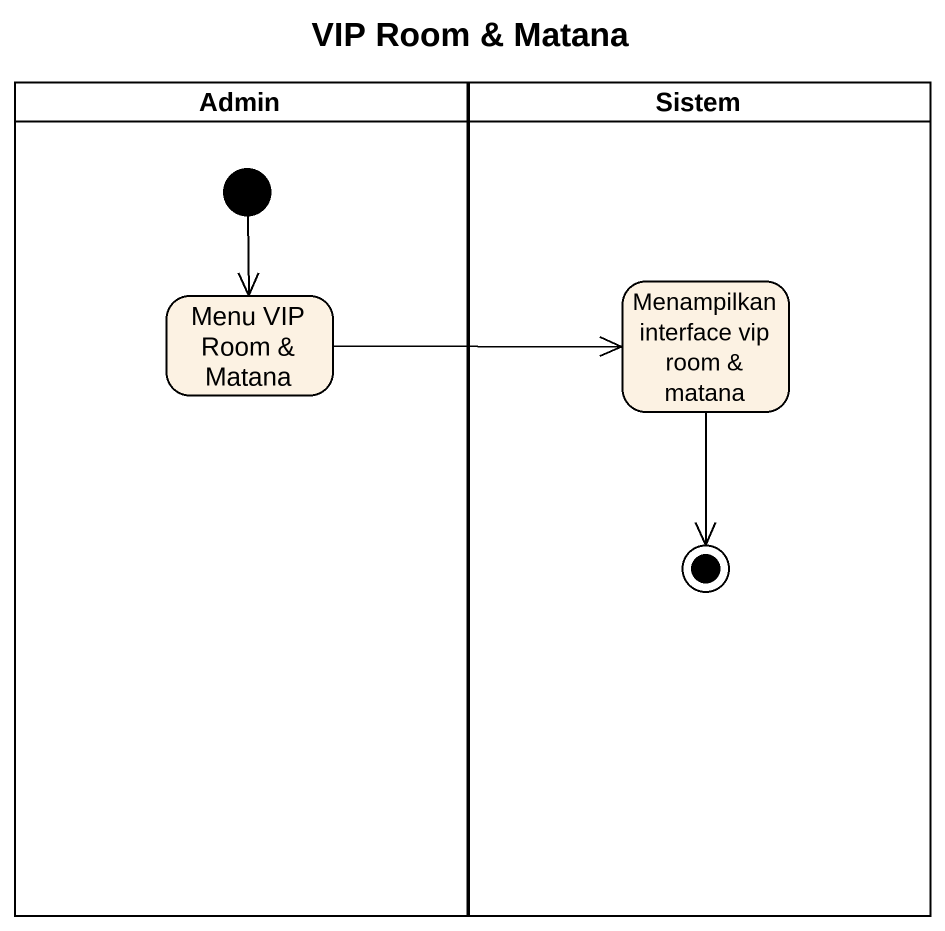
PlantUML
@startuml
title VIP Room & Matana
hide empty description
state Admin <<partition>> {
  state "Menu VIP Room & Matana" as Menu_VIP_Room_Matana
  [*] --> Menu_VIP_Room_Matana
}
state Sistem <<partition>> {
  state "Menampilkan interface vip room & matana" as Menampilkan_interface_vip
  Menampilkan_interface_vip --> [*]
}
Menu_VIP_Room_Matana -right-> Menampilkan_interface_vip
@enduml
